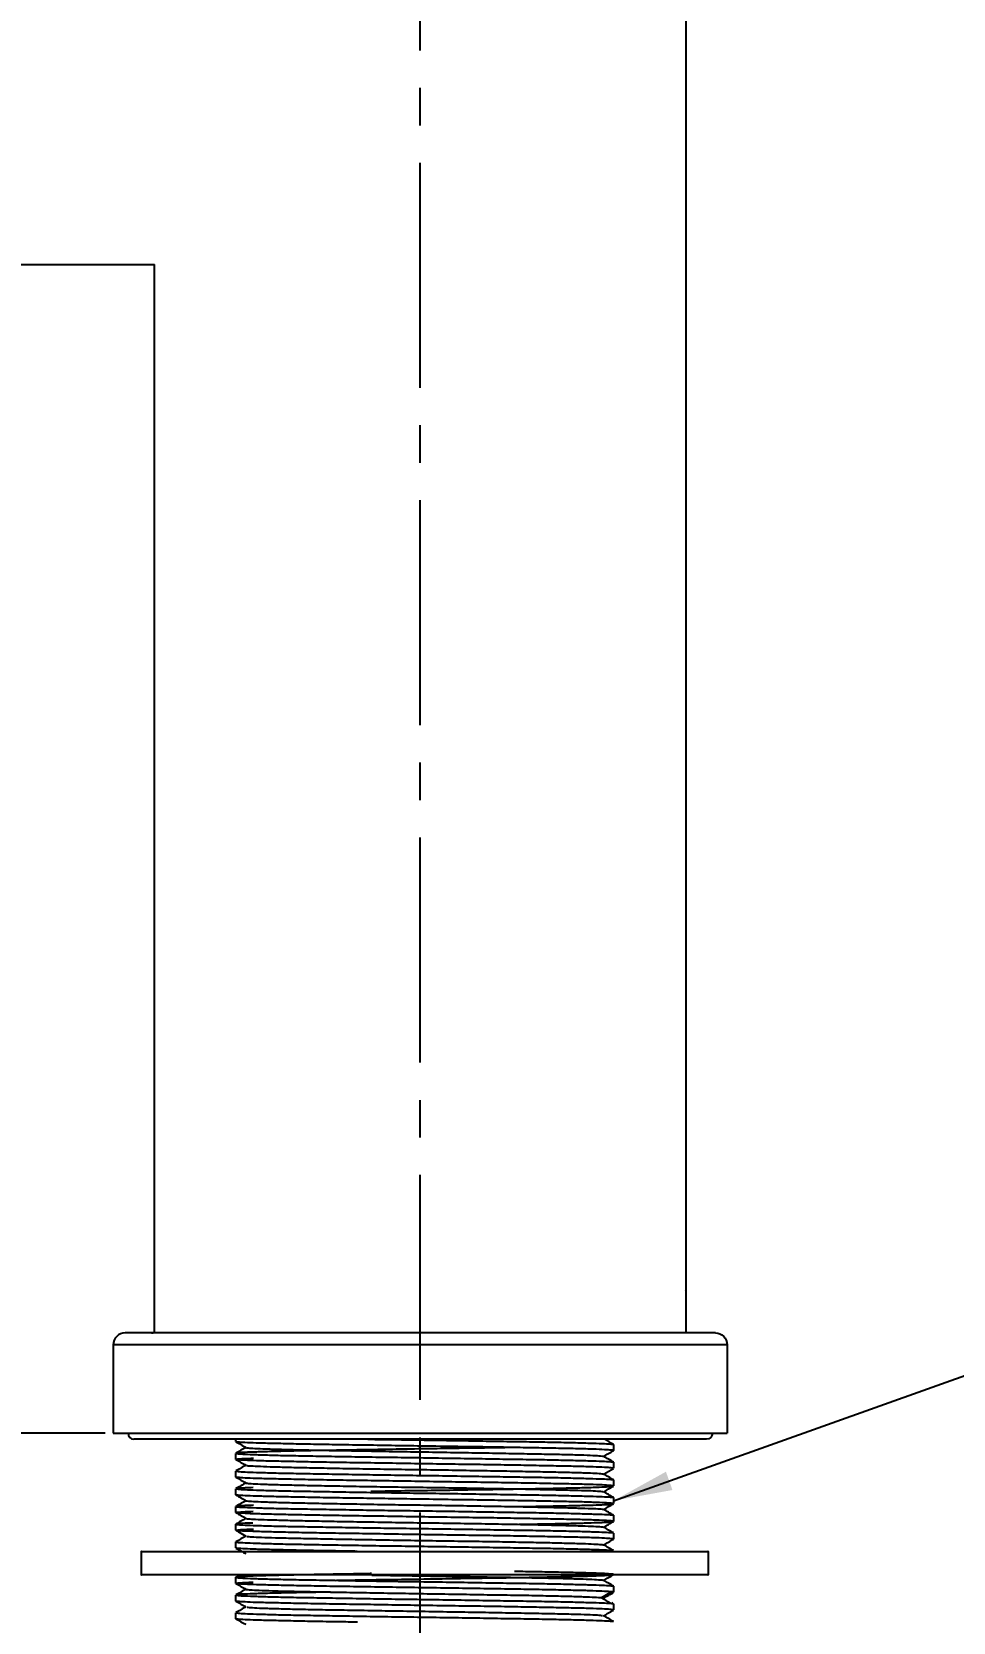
# Model space of a CAD drawing. Extents: x 10274 to 11115, y -16168 to -15573.
# Drawn here: x 10722.8 to 10800.9, y -15933 to -15798.3 of the extents above; entities that cross this region are included whole.
import ezdxf

# ---------------------------------------------------------------- set-up
doc = ezdxf.new("R2010")
doc.units = 0
doc.header["$MEASUREMENT"] = 0
doc.linetypes.add('CENTER2', pattern=[28.575, 19.05, -3.175, 3.175, -3.175])
doc.layers.get('0').update_dxf_attribs({"linetype": 'CONTINUOUS'})
doc.layers.get('Defpoints').update_dxf_attribs({"linetype": 'CONTINUOUS'})
doc.layers.add('CENTER', color=1, linetype='CENTER2')
doc.layers.add('DIM_', color=3, linetype='CONTINUOUS', lineweight=9)
doc.styles.get("Standard").update_dxf_attribs({"font": 'arial.ttf'})
doc.dimstyles.new('STANDARD$0', dxfattribs={"dimtxt": 3.5, "dimasz": 2.5, "dimexe": 0.7, "dimexo": 0.7, "dimgap": 0.5, "dimtad": 3, "dimdec": 4, "dimdsep": 46, "dimtxsty": 'Standard', "dimcen": 0, "dimclrd": 2, "dimclre": 2, "dimclrt": 4, "dimadec": 0, "dimazin": 0, "dimtp": 0.2, "dimtm": 0.1, "dimtfac": 0.5, "dimtdec": 4, "dimtmove": 1, "dimatfit": 3, "dimfxl": 1, "dimtolj": 1, "dimarcsym": 0})
doc.dimstyles.new('사본(2) STANDARD', dxfattribs={"dimscale": 0, "dimtxt": 5, "dimasz": 5, "dimexe": 1.25, "dimexo": 0.625, "dimgap": 1.5, "dimtad": 3, "dimtih": 1, "dimtoh": 1, "dimdec": 1, "dimzin": 9, "dimdsep": 46, "dimtxsty": 'Standard', "dimcen": 2.5, "dimclrd": 3, "dimclre": 3, "dimclrt": 4, "dimadec": 0, "dimazin": 0, "dimtfac": 1, "dimtdec": 1, "dimtmove": 0, "dimatfit": 3, "dimfxl": 1.25, "dimtfill": 1, "dimtolj": 1, "dimtzin": 0, "dimarcsym": 0})

# ---------------------------------------------------------------- blocks, each defined once
blk = doc.blocks.new('*D19')
at = {"layer": 'Defpoints', "color": 0, "transparency": 16777216}
for p in [(10644.21, -15814.1), (10552.28, -15916.95), (10729.73, -15916.95)]:
    blk.add_point(p, dxfattribs=at)
at = {"layer": 'DIM_', "color": 3, "lineweight": -2, "transparency": 16777216}
for p, q in [((10643.51, -15814.1), (10551.58, -15814.1)), ((10552.28, -15819.1), (10552.28, -15862.41)), ((10552.28, -15911.95), (10552.28, -15868.52)), ((10729.03, -15916.95), (10551.58, -15916.95))]:
    blk.add_line(p, q, dxfattribs=at)
at = {"layer": 'DIM_', "color": 3, "transparency": 16777216}
for points in [[(10551.44, -15819.1), (10553.11, -15819.1), (10552.28, -15814.1)], [(10551.44, -15911.95), (10553.11, -15911.95), (10552.28, -15916.95)]]:
    blk.add_solid(points, dxfattribs=at)
at = {"layer": 'DIM_', "color": 4, "transparency": 16777216, "insert": (10552.28, -15865.46), "char_height": 5, "attachment_point": 5, "bg_fill": 3, "box_fill_scale": 1.25, "bg_fill_color": 256, "bg_fill_true_color": 13158600, "bg_fill_transparency": 0}
blk.add_mtext('\\A1;102.9', dxfattribs=at)
blk = doc.blocks.new('*D20')
at = {"layer": 'Defpoints', "color": 0, "transparency": 16777216}
for p in [(10644.21, -15814.1), (10755.73, -15936.95), (10755.73, -15936.95)]:
    blk.add_point(p, dxfattribs=at)
at = {"layer": 'DIM_', "color": 3, "lineweight": -2, "transparency": 16777216}
for p, q in [((10644.21, -15814.8), (10644.21, -15937.65)), ((10649.21, -15936.95), (10684.68, -15936.95)), ((10750.73, -15936.95), (10702.12, -15936.95))]:
    blk.add_line(p, q, dxfattribs=at)
at = {"layer": 'DIM_', "color": 3, "transparency": 16777216}
for points in [[(10649.21, -15936.12), (10649.21, -15937.78), (10644.21, -15936.95)], [(10750.73, -15936.12), (10750.73, -15937.78), (10755.73, -15936.95)]]:
    blk.add_solid(points, dxfattribs=at)
at = {"layer": 'DIM_', "color": 4, "transparency": 16777216, "insert": (10693.4, -15936.95), "char_height": 5, "attachment_point": 5, "bg_fill": 3, "box_fill_scale": 1.25, "bg_fill_color": 256, "bg_fill_true_color": 13158600, "bg_fill_transparency": 0}
blk.add_mtext('\\A1;111.5', dxfattribs=at)
blk = doc.blocks.new('*D21')
at = {"layer": 'Defpoints', "color": 0, "transparency": 16777216}
for p in [(10569.41, -15916.95), (10755.73, -15956.95), (10755.73, -15956.95)]:
    blk.add_point(p, dxfattribs=at)
at = {"layer": 'DIM_', "color": 3, "lineweight": -2, "transparency": 16777216}
for p, q in [((10569.41, -15917.65), (10569.41, -15957.65)), ((10574.41, -15956.95), (10653.87, -15956.95)), ((10750.73, -15956.95), (10671.27, -15956.95))]:
    blk.add_line(p, q, dxfattribs=at)
at = {"layer": 'DIM_', "color": 3, "transparency": 16777216}
for points in [[(10574.41, -15956.12), (10574.41, -15957.78), (10569.41, -15956.95)], [(10750.73, -15956.12), (10750.73, -15957.78), (10755.73, -15956.95)]]:
    blk.add_solid(points, dxfattribs=at)
at = {"layer": 'DIM_', "color": 4, "transparency": 16777216, "insert": (10662.57, -15956.95), "char_height": 5, "attachment_point": 5, "bg_fill": 3, "box_fill_scale": 1.25, "bg_fill_color": 256, "bg_fill_true_color": 13158600, "bg_fill_transparency": 0}
blk.add_mtext('\\A1;186.3', dxfattribs=at)

msp = doc.modelspace()

# ---------------------------------------------------------------- linework, layer by layer
at = {"lineweight": -3}
for p, q in [((10778.23, -15759.95), (10778.23, -15908.42)), ((10778.15, -15904.9), (10778.15, -15904.89)), ((10781.73, -15909.45), (10781.73, -15916.95))]:
    msp.add_line(p, q, dxfattribs=at)
at = {"lineweight": -3, "extrusion": (0, 0, -1)}
for centre, radius, start, end in [((-10778.48, -15907.45), 1, 270, 284.4788), ((-10780.73, -15909.45), 1, 90, 180), ((-10779.98, -15916.95), 0.5, 180, 270)]:
    msp.add_arc(centre, radius, start, end, dxfattribs=at)
at = {"lineweight": -3}
for points, degree in [([(10772.11, -15917.89), (10771.85, -15917.75), (10771.6, -15917.6), (10771.34, -15917.45)], 3), ([(10771.07, -15930.87), (10771.49, -15930.62), (10771.92, -15930.38)], 2), ([(10771.07, -15930.87), (10771.18, -15930.88), (10771.24, -15930.89), (10771.25, -15930.9)], 3), ([(10771.07, -15930.87), (10771.49, -15931.12), (10771.92, -15931.36)], 2), ([(10772.03, -15930.39), (10772, -15930.38), (10771.96, -15930.38), (10771.92, -15930.38)], 3), ([(10771.92, -15931.36), (10771.96, -15931.37), (10772, -15931.37), (10772.03, -15931.37)], 3), ([(10771.24, -15932.42), (10771.23, -15932.42), (10771.23, -15932.42), (10771.23, -15932.42)], 3)]:
    msp.add_open_spline(points, degree=degree, dxfattribs=at)
for points, degree in [([(10771.25, -15918.91), (10771.54, -15918.75), (10771.82, -15918.58), (10772.11, -15918.42)], 3), ([(10772.05, -15918.43), (10772.08, -15918.43), (10772.1, -15918.42), (10772.11, -15918.42)], 3), ([(10772.11, -15917.9), (10772.11, -15918.16), (10772.11, -15918.41)], 2), ([(10772.11, -15919.39), (10771.82, -15919.23), (10771.54, -15919.06), (10771.25, -15918.9)], 3), ([(10771.32, -15920.38), (10771.58, -15920.22), (10771.84, -15920.07), (10772.11, -15919.92)], 3), ([(10772.11, -15919.4), (10772.11, -15919.66), (10772.11, -15919.91)], 2), ([(10772.11, -15920.89), (10771.82, -15920.73), (10771.54, -15920.56), (10771.25, -15920.4)], 3), ([(10771.25, -15921.91), (10771.54, -15921.75), (10771.82, -15921.58), (10772.11, -15921.42)], 3), ([(10772.11, -15920.9), (10772.11, -15921.16), (10772.11, -15921.41)], 2), ([(10772.11, -15922.39), (10771.82, -15922.23), (10771.54, -15922.06), (10771.25, -15921.9)], 3), ([(10771.25, -15923.41), (10771.54, -15923.25), (10771.82, -15923.08), (10772.11, -15922.92)], 3), ([(10772.11, -15922.4), (10772.11, -15922.66), (10772.11, -15922.91)], 2), ([(10772.11, -15923.89), (10771.82, -15923.73), (10771.54, -15923.56), (10771.25, -15923.4)], 3), ([(10772.11, -15923.9), (10772.11, -15924.16), (10772.11, -15924.41)], 2), ([(10771.25, -15924.91), (10771.54, -15924.75), (10771.82, -15924.58), (10772.11, -15924.42)], 3), ([(10772.11, -15925.39), (10771.82, -15925.23), (10771.54, -15925.06), (10771.25, -15924.9)], 3), ([(10772.11, -15925.4), (10772.11, -15925.66), (10772.11, -15925.91)], 2), ([(10771.25, -15926.41), (10771.54, -15926.25), (10771.82, -15926.08), (10772.11, -15925.92)], 3), ([(10772.11, -15926.89), (10771.82, -15926.73), (10771.54, -15926.56), (10771.25, -15926.4)], 3), ([(10772.11, -15926.9), (10772.11, -15926.93), (10772.11, -15926.95)], 2), ([(10780.11, -15926.95), (10780.11, -15927.95), (10780.11, -15928.95)], 2), ([(10771.25, -15929.41), (10771.54, -15929.25), (10771.82, -15929.08), (10772.11, -15928.92)], 3), ([(10772.11, -15929.89), (10771.82, -15929.73), (10771.54, -15929.56), (10771.25, -15929.4)], 3), ([(10771.29, -15930.89), (10771.56, -15930.73), (10771.83, -15930.58), (10772.11, -15930.42)], 3), ([(10772.11, -15929.9), (10772.11, -15930.16), (10772.11, -15930.41)], 2), ([(10771.25, -15932.41), (10771.54, -15932.25), (10771.82, -15932.08), (10772.11, -15931.92)], 3), ([(10772.11, -15931.39), (10772.06, -15931.36), (10772, -15931.33), (10771.95, -15931.3)], 3), ([(10772.11, -15931.4), (10772.11, -15931.66), (10772.11, -15931.91)], 2), ([(10772.11, -15932.89), (10771.82, -15932.73), (10771.54, -15932.56), (10771.25, -15932.4)], 3)]:
    msp.add_open_spline(points, degree=degree)
for points, knots in [([(10764.06, -15923.16), (10764.57, -15923.16), (10765.77, -15923.13), (10767.51, -15923.1), (10769.13, -15923.06), (10770.43, -15923.03), (10771.39, -15922.99), (10771.95, -15922.95), (10772.09, -15922.93), (10772.11, -15922.92)], [-16.865007, -16.865007, -16.865007, -16.865007, -15.126383, -12.605319, -10.084255, -7.563191, -5.042128, -2.521064, -0.420518, -0.420518, -0.420518, -0.420518]), ([(10764.08, -15924.66), (10764.38, -15924.66), (10765.31, -15924.64), (10766.78, -15924.61), (10768.36, -15924.58), (10769.69, -15924.55), (10770.75, -15924.51), (10771.53, -15924.48), (10771.98, -15924.45), (10772.09, -15924.43), (10772.11, -15924.42)], [-16.831119, -16.831119, -16.831119, -16.831119, -15.797889, -13.541048, -11.284206, -9.027365, -6.770524, -4.513683, -2.256841, -0.411336, -0.411336, -0.411336, -0.411336])]:
    msp.add_open_spline(points, degree=3, knots=knots, dxfattribs=at)
for points, knots in [([(10772.11, -15928.91), (10772.11, -15928.9), (10771.98, -15928.88), (10771.39, -15928.84), (10770.42, -15928.8), (10769.12, -15928.76), (10767.5, -15928.73), (10765.68, -15928.69), (10764.35, -15928.67), (10763.71, -15928.66)], [-50.421323, -50.421323, -50.421323, -50.421323, -47.900257, -45.379191, -42.858125, -40.337059, -37.815993, -35.294926, -33.111654, -33.111654, -33.111654, -33.111654]), ([(10771.72, -15930.47), (10771.79, -15930.46), (10771.99, -15930.45), (10772.09, -15930.43), (10772.11, -15930.42)], [46.825263, 46.825263, 46.825263, 46.825263, 47.900185, 49.996853, 49.996853, 49.996853, 49.996853])]:
    msp.add_open_spline(points, degree=3, knots=knots)
at = {"layer": 'CENTER'}
msp.add_line((10755.73, -15999.85), (10755.73, -15726.3), dxfattribs=at)

# ---------------------------------------------------------------- dimensions: what is measured, and where the dimension line sits
at = {"layer": 'DIM_', "color": 3}
dim = msp.add_linear_dim(base=(10552.2764, -15916.9511), p1=(10644.2118, -15814.0975), p2=(10729.728, -15916.9511), angle=90, dimstyle='STANDARD$0', override={"dimtxt": 5, "dimasz": 5, "dimtad": 0, "dimtih": 1, "dimdec": 1, "dimzin": 9, "dimclrd": 3, "dimclre": 3, "dimtdec": 1, "dimtofl": 0, "dimfxl": 1.25, "dimtfill": 1}, dxfattribs=at)
dim.commit()
dim.dimension.update_dxf_attribs({"geometry": '*D19', "text_midpoint": (10552.2764, -15865.4644), "dimtype": 160})

# ---------------------------------------------------------------- leaders
at = {"layer": 'DIM_', "color": 6}
msp.add_leader([(10772.11, -15922.66), (10803.54, -15911.46), (10835.99, -15911.46)], dimstyle='사본(2) STANDARD', override={"dimscale": 1, "dimtad": 0}, dxfattribs=at)

# ---------------------------------------------------------------- next in the draw order: dimensions: what is measured, and where the dimension line sits
at = {"layer": 'DIM_', "color": 3}
dim = msp.add_linear_dim(base=(10755.73, -15936.95), p1=(10644.21, -15814.1), p2=(10755.73, -15936.95), angle=180, dimstyle='STANDARD$0', override={"dimtxt": 5, "dimasz": 5, "dimtad": 0, "dimtih": 1, "dimdec": 1, "dimzin": 9, "dimclrd": 3, "dimclre": 3, "dimtdec": 1, "dimtofl": 0, "dimfxl": 1.25, "dimtfill": 1}, dxfattribs=at)
dim.commit()
dim.dimension.update_dxf_attribs({"geometry": '*D20', "text_midpoint": (10693.4, -15936.95), "dimtype": 160})

# ---------------------------------------------------------------- next in the draw order: linework, layer by layer
at = {"lineweight": -3}
for p, q in [((10704.43, -15817.95), (10733.23, -15817.95)), ((10733.23, -15908.42), (10733.23, -15817.95)), ((10781.73, -15909.45), (10729.73, -15909.45)), ((10780.73, -15908.45), (10730.73, -15908.45))]:
    msp.add_line(p, q, dxfattribs=at)
for centre, start, end in [((10730.73, -15909.45), 90, 180), ((10732.98, -15907.45), 270, 284.4784)]:
    msp.add_arc(centre, 1, start, end, dxfattribs=at)

# ---------------------------------------------------------------- next in the draw order: dimensions: what is measured, and where the dimension line sits
at = {"layer": 'DIM_', "color": 3}
dim = msp.add_linear_dim(base=(10755.73, -15956.95), p1=(10569.41, -15916.95), p2=(10755.73, -15956.95), angle=180, dimstyle='STANDARD$0', override={"dimtxt": 5, "dimasz": 5, "dimtad": 0, "dimtih": 1, "dimdec": 1, "dimzin": 9, "dimclrd": 3, "dimclre": 3, "dimtdec": 1, "dimtofl": 0, "dimfxl": 1.25, "dimtfill": 1}, dxfattribs=at)
dim.commit()
dim.dimension.update_dxf_attribs({"geometry": '*D21', "text_midpoint": (10662.57, -15956.95)})

# ---------------------------------------------------------------- next in the draw order: linework, layer by layer
at = {"lineweight": -3}
for p, q in [((10729.73, -15909.45), (10729.73, -15916.95)), ((10729.73, -15916.95), (10781.73, -15916.95)), ((10779.98, -15917.45), (10731.48, -15917.45))]:
    msp.add_line(p, q, dxfattribs=at)
msp.add_arc((10731.48, -15916.95), 0.5, 180, 270, dxfattribs=at)
for points, degree in [([(10740.11, -15917.66), (10740.11, -15917.56), (10740.11, -15917.45)], 2), ([(10740.12, -15917.67), (10740.4, -15917.83), (10740.69, -15918), (10740.97, -15918.16)], 3), ([(10740.11, -15920.66), (10740.11, -15920.66), (10740.12, -15920.66), (10740.12, -15920.66)], 3), ([(10740.11, -15926.66), (10740.11, -15926.66), (10740.12, -15926.66), (10740.12, -15926.66)], 3), ([(10740.11, -15930.65), (10740.11, -15930.66), (10740.24, -15930.69), (10740.84, -15930.72), (10741.81, -15930.76), (10743.11, -15930.8), (10744.73, -15930.84), (10746.67, -15930.87), (10748.84, -15930.91), (10751.16, -15930.95), (10753.59, -15930.99), (10756.08, -15931.02), (10758.6, -15931.06), (10761.05, -15931.1), (10763.38, -15931.14), (10765.54, -15931.17), (10767.47, -15931.21), (10769.1, -15931.25), (10770.42, -15931.29), (10771.4, -15931.32), (10771.79, -15931.35), (10771.92, -15931.36)], 3), ([(10741, -15930.17), (10741.05, -15930.18), (10741.29, -15930.21), (10742.04, -15930.25), (10743.15, -15930.29), (10744.6, -15930.33), (10746.36, -15930.36), (10748.36, -15930.4), (10750.58, -15930.44), (10752.94, -15930.48), (10755.39, -15930.52), (10757.83, -15930.56), (10760.25, -15930.6), (10762.57, -15930.64), (10764.72, -15930.67), (10766.65, -15930.71), (10768.26, -15930.75), (10769.59, -15930.79), (10770.55, -15930.83), (10770.94, -15930.86), (10771.07, -15930.87)], 3), ([(10741.06, -15931.68), (10741.15, -15931.69), (10741.45, -15931.72), (10742.31, -15931.76), (10743.53, -15931.8), (10745.09, -15931.84), (10746.91, -15931.88), (10748.98, -15931.91), (10751.26, -15931.95), (10753.67, -15931.99), (10756.14, -15932.03), (10758.6, -15932.07), (10761, -15932.11), (10763.26, -15932.15), (10765.34, -15932.19), (10767.19, -15932.23), (10768.73, -15932.26), (10769.95, -15932.3), (10770.78, -15932.34), (10771.09, -15932.37), (10771.17, -15932.38)], 3)]:
    msp.add_open_spline(points, degree=degree, dxfattribs=at)
for points, knots in [([(10751.29, -15917.45), (10751.41, -15917.45), (10751.52, -15917.45), (10751.64, -15917.46), (10751.64, -15917.46), (10751.65, -15917.46), (10751.65, -15917.46), (10752.27, -15917.47), (10753.71, -15917.49), (10756.05, -15917.52), (10758.6, -15917.56), (10761.04, -15917.6), (10763.37, -15917.64), (10765.56, -15917.67), (10767.5, -15917.71), (10769.13, -15917.75), (10770.43, -15917.79), (10771.39, -15917.82), (10771.95, -15917.86), (10772.09, -15917.88), (10772.11, -15917.89)], [-30.038679, -30.038679, -30.038679, -30.038679, -29.675797, -29.675797, -29.675797, -29.656991, -29.656991, -29.656991, -27.731685, -25.210622, -22.68956, -20.168498, -17.647436, -15.126373, -12.605311, -10.084249, -7.563187, -5.042124, -2.521062, -0.419287, -0.419287, -0.419287, -0.419287]), ([(10740.11, -15918.65), (10740.11, -15918.66), (10740.25, -15918.69), (10740.83, -15918.72), (10741.8, -15918.76), (10743.08, -15918.8), (10744.7, -15918.84), (10746.6, -15918.87), (10748.73, -15918.91), (10751.05, -15918.95), (10753.48, -15918.98), (10756.02, -15919.02), (10758.53, -15919.06), (10760.99, -15919.1), (10763.33, -15919.14), (10765.53, -15919.17), (10767.48, -15919.21), (10769.12, -15919.25), (10770.42, -15919.29), (10771.39, -15919.32), (10771.95, -15919.36), (10772.09, -15919.38), (10772.11, -15919.39)], [0, 0, 0, 0, 2.521064, 5.042128, 7.563192, 10.084256, 12.60532, 15.126385, 17.647449, 20.168513, 22.689577, 25.210641, 27.731705, 30.252769, 32.773833, 35.294897, 37.815961, 40.337025, 42.858089, 45.379154, 47.900218, 50.004902, 50.004902, 50.004902, 50.004902]), ([(10772.11, -15918.41), (10772.11, -15918.4), (10771.98, -15918.38), (10771.39, -15918.34), (10770.42, -15918.3), (10769.12, -15918.26), (10767.5, -15918.23), (10765.56, -15918.19), (10763.38, -15918.15), (10761.06, -15918.11), (10758.63, -15918.08), (10756.13, -15918.04), (10753.59, -15918), (10751.15, -15917.96), (10748.81, -15917.93), (10746.65, -15917.89), (10744.73, -15917.85), (10743.08, -15917.81), (10741.79, -15917.78), (10740.82, -15917.74), (10740.28, -15917.7), (10740.14, -15917.68), (10740.12, -15917.67)], [0, 0, 0, 0, 2.521065, 5.042129, 7.563194, 10.084259, 12.605324, 15.126388, 17.647453, 20.168518, 22.689582, 25.210647, 27.731712, 30.252776, 32.773841, 35.294906, 37.815971, 40.337035, 42.8581, 45.379165, 47.900229, 49.995206, 49.995206, 49.995206, 49.995206]), ([(10763.67, -15918.16), (10763.6, -15918.16), (10762.8, -15918.17), (10761.18, -15918.2), (10758.75, -15918.23), (10756.2, -15918.27), (10753.67, -15918.31), (10751.22, -15918.35), (10748.89, -15918.39), (10746.69, -15918.42), (10744.73, -15918.46), (10743.1, -15918.5), (10741.8, -15918.54), (10740.83, -15918.57), (10740.28, -15918.61), (10740.14, -15918.63), (10740.12, -15918.64)], [17.420365, 17.420365, 17.420365, 17.420365, 17.647437, 20.1685, 22.689562, 25.210625, 27.731687, 30.25275, 32.773812, 35.294875, 37.815937, 40.337, 42.858062, 45.379125, 47.900187, 50.010385, 50.010385, 50.010385, 50.010385]), ([(10740.98, -15918.16), (10741.01, -15918.18), (10741.2, -15918.2), (10741.87, -15918.24), (10742.92, -15918.28), (10744.32, -15918.32), (10746.03, -15918.36), (10747.99, -15918.4), (10750.16, -15918.43), (10752.48, -15918.47), (10754.91, -15918.51), (10757.39, -15918.55), (10759.83, -15918.59), (10762.18, -15918.63), (10764.32, -15918.67), (10766.26, -15918.71), (10767.97, -15918.74), (10769.36, -15918.78), (10770.4, -15918.82), (10771.06, -15918.86), (10771.23, -15918.89), (10771.25, -15918.9)], [278.62349, 278.62349, 278.62349, 278.62349, 281.089185, 283.554879, 286.020574, 288.486269, 290.951963, 293.417658, 295.883352, 298.349047, 300.814742, 303.280436, 305.746131, 308.211825, 310.67752, 313.143215, 315.608909, 318.074604, 320.540298, 323.005993, 325.44206, 325.44206, 325.44206, 325.44206]), ([(10740.11, -15920.15), (10740.11, -15920.16), (10740.24, -15920.19), (10740.84, -15920.22), (10741.81, -15920.26), (10743.1, -15920.3), (10744.72, -15920.34), (10746.63, -15920.37), (10748.79, -15920.41), (10751.11, -15920.45), (10753.55, -15920.49), (10756.05, -15920.52), (10758.55, -15920.56), (10761.01, -15920.6), (10763.35, -15920.64), (10765.54, -15920.67), (10767.47, -15920.71), (10769.11, -15920.75), (10770.42, -15920.79), (10771.39, -15920.82), (10771.95, -15920.86), (10772.09, -15920.88), (10772.11, -15920.89)], [-50.421321, -50.421321, -50.421321, -50.421321, -47.900255, -45.379189, -42.858123, -40.337057, -37.815991, -35.294925, -32.773859, -30.252792, -27.731726, -25.21066, -22.689594, -20.168528, -17.647462, -15.126396, -12.60533, -10.084264, -7.563198, -5.042132, -2.521066, -0.411646, -0.411646, -0.411646, -0.411646]), ([(10772.11, -15919.91), (10772.11, -15919.9), (10771.98, -15919.88), (10771.39, -15919.84), (10770.42, -15919.8), (10769.13, -15919.76), (10767.5, -15919.73), (10765.6, -15919.69), (10763.44, -15919.65), (10761.12, -15919.61), (10758.69, -15919.58), (10756.18, -15919.54), (10753.68, -15919.5), (10751.22, -15919.46), (10748.88, -15919.43), (10746.69, -15919.39), (10744.76, -15919.35), (10743.11, -15919.31), (10741.81, -15919.28), (10740.83, -15919.24), (10740.28, -15919.2), (10740.14, -15919.18), (10740.12, -15919.17)], [-50.421317, -50.421317, -50.421317, -50.421317, -47.900251, -45.379185, -42.858119, -40.337054, -37.815988, -35.294922, -32.773856, -30.25279, -27.731724, -25.210658, -22.689593, -20.168527, -17.647461, -15.126395, -12.605329, -10.084263, -7.563198, -5.042132, -2.521066, -0.423451, -0.423451, -0.423451, -0.423451]), ([(10741.02, -15919.67), (10741.08, -15919.69), (10741.34, -15919.71), (10742.13, -15919.75), (10743.29, -15919.79), (10744.76, -15919.83), (10746.55, -15919.87), (10748.6, -15919.91), (10750.85, -15919.95), (10753.23, -15919.99), (10755.68, -15920.02), (10758.14, -15920.06), (10760.54, -15920.1), (10762.83, -15920.14), (10764.95, -15920.18), (10766.83, -15920.22), (10768.44, -15920.26), (10769.7, -15920.29), (10770.62, -15920.33), (10771.12, -15920.37), (10771.24, -15920.39), (10771.25, -15920.4)], [12.328473, 12.328473, 12.328473, 12.328473, 14.794168, 17.259862, 19.725557, 22.191251, 24.656946, 27.122641, 29.588335, 32.05403, 34.519724, 36.985419, 39.451114, 41.916808, 44.382503, 46.848197, 49.313892, 51.779587, 54.245281, 56.710976, 58.462239, 58.462239, 58.462239, 58.462239]), ([(10772.11, -15921.41), (10772.11, -15921.4), (10771.98, -15921.38), (10771.4, -15921.34), (10770.43, -15921.3), (10769.15, -15921.26), (10767.52, -15921.23), (10765.62, -15921.19), (10763.49, -15921.15), (10761.18, -15921.11), (10758.74, -15921.08), (10756.21, -15921.04), (10753.7, -15921), (10751.24, -15920.96), (10748.9, -15920.93), (10746.7, -15920.89), (10744.74, -15920.85), (10743.11, -15920.81), (10741.81, -15920.78), (10740.83, -15920.74), (10740.27, -15920.7), (10740.14, -15920.68), (10740.12, -15920.67)], [0, 0, 0, 0, 2.521064, 5.042128, 7.563192, 10.084257, 12.605321, 15.126385, 17.647449, 20.168513, 22.689577, 25.210642, 27.731706, 30.25277, 32.773834, 35.294898, 37.815962, 40.337026, 42.858091, 45.379155, 47.900219, 50.009525, 50.009525, 50.009525, 50.009525]), ([(10740.97, -15921.16), (10740.99, -15921.17), (10741.09, -15921.19), (10741.52, -15921.22), (10742.4, -15921.26), (10743.65, -15921.3), (10745.21, -15921.34), (10747.07, -15921.38), (10749.17, -15921.42), (10751.43, -15921.46), (10753.84, -15921.5), (10756.3, -15921.53), (10758.76, -15921.57), (10761.14, -15921.61), (10763.36, -15921.65), (10765.44, -15921.69), (10767.27, -15921.73), (10768.8, -15921.77), (10769.99, -15921.8), (10770.81, -15921.84), (10771.1, -15921.87), (10771.19, -15921.88)], [107.016699, 107.016699, 107.016699, 107.016699, 108.490563, 110.956257, 113.421952, 115.887646, 118.353341, 120.819036, 123.28473, 125.750425, 128.216119, 130.681814, 133.147509, 135.613203, 138.078898, 140.544592, 143.010287, 145.475982, 147.941676, 150.407371, 152.873065, 152.873065, 152.873065, 152.873065]), ([(10751.56, -15921.86), (10752.2, -15921.85), (10753.66, -15921.82), (10756.02, -15921.79), (10758.56, -15921.75), (10761, -15921.71), (10763.34, -15921.68), (10765.54, -15921.64), (10767.49, -15921.6), (10769.13, -15921.56), (10770.42, -15921.53), (10771.39, -15921.49), (10771.95, -15921.45), (10772.09, -15921.43), (10772.11, -15921.42)], [20.695725, 20.695725, 20.695725, 20.695725, 22.689562, 25.210625, 27.731687, 30.25275, 32.773812, 35.294875, 37.815937, 40.337, 42.858062, 45.379125, 47.900187, 50.00684, 50.00684, 50.00684, 50.00684]), ([(10740.11, -15921.65), (10740.11, -15921.66), (10740.24, -15921.69), (10740.84, -15921.72), (10741.81, -15921.76), (10743.11, -15921.8), (10744.73, -15921.84), (10746.66, -15921.87), (10748.85, -15921.91), (10751.17, -15921.95), (10753.6, -15921.99), (10756.1, -15922.02), (10758.63, -15922.06), (10761.07, -15922.1), (10763.41, -15922.14), (10765.57, -15922.17), (10767.5, -15922.21), (10769.14, -15922.25), (10770.43, -15922.29), (10771.4, -15922.32), (10771.95, -15922.36), (10772.09, -15922.38), (10772.11, -15922.39)], [0, 0, 0, 0, 2.521065, 5.042129, 7.563194, 10.084259, 12.605323, 15.126388, 17.647453, 20.168517, 22.689582, 25.210647, 27.731711, 30.252776, 32.773841, 35.294905, 37.81597, 40.337035, 42.858099, 45.379164, 47.900228, 49.995492, 49.995492, 49.995492, 49.995492]), ([(10772.11, -15922.91), (10772.11, -15922.9), (10771.98, -15922.88), (10771.4, -15922.84), (10770.44, -15922.8), (10769.15, -15922.76), (10767.53, -15922.73), (10765.61, -15922.69), (10763.48, -15922.65), (10761.16, -15922.61), (10758.73, -15922.58), (10756.18, -15922.54), (10753.63, -15922.5), (10751.19, -15922.46), (10748.86, -15922.43), (10746.67, -15922.39), (10744.73, -15922.35), (10743.1, -15922.31), (10741.8, -15922.28), (10740.83, -15922.24), (10740.28, -15922.2), (10740.14, -15922.18), (10740.12, -15922.17)], [-50.421246, -50.421246, -50.421246, -50.421246, -47.900184, -45.379122, -42.858059, -40.336997, -37.815935, -35.294872, -32.77381, -30.252748, -27.731685, -25.210623, -22.689561, -20.168498, -17.647436, -15.126374, -12.605312, -10.084249, -7.563187, -5.042125, -2.521062, -0.423101, -0.423101, -0.423101, -0.423101]), ([(10740.97, -15922.66), (10740.99, -15922.67), (10741.14, -15922.7), (10741.72, -15922.73), (10742.7, -15922.77), (10744.03, -15922.81), (10745.68, -15922.85), (10747.61, -15922.89), (10749.76, -15922.93), (10752.08, -15922.97), (10754.51, -15923.01), (10756.95, -15923.04), (10759.4, -15923.08), (10761.76, -15923.12), (10763.97, -15923.16), (10765.98, -15923.2), (10767.71, -15923.24), (10769.15, -15923.28), (10770.25, -15923.32), (10770.98, -15923.35), (10771.2, -15923.38), (10771.24, -15923.39)], [202.54655, 202.54655, 202.54655, 202.54655, 204.652652, 207.118347, 209.584041, 212.049736, 214.515431, 216.981125, 219.44682, 221.912514, 224.378209, 226.843904, 229.309598, 231.775293, 234.240987, 236.706682, 239.172377, 241.638071, 244.103766, 246.56946, 249.035155, 249.035155, 249.035155, 249.035155]), ([(10740.11, -15923.15), (10740.11, -15923.16), (10740.24, -15923.19), (10740.83, -15923.22), (10741.8, -15923.26), (10743.09, -15923.3), (10744.72, -15923.34), (10746.66, -15923.37), (10748.85, -15923.41), (10751.17, -15923.45), (10753.6, -15923.49), (10756.13, -15923.52), (10758.67, -15923.56), (10761.11, -15923.6), (10763.43, -15923.64), (10765.58, -15923.67), (10767.52, -15923.71), (10769.15, -15923.75), (10770.44, -15923.79), (10771.41, -15923.82), (10771.95, -15923.86), (10772.09, -15923.88), (10772.11, -15923.89)], [-50.421301, -50.421301, -50.421301, -50.421301, -47.900236, -45.379171, -42.858106, -40.337041, -37.815976, -35.294911, -32.773845, -30.25278, -27.731715, -25.21065, -22.689585, -20.16852, -17.647455, -15.12639, -12.605325, -10.08426, -7.563195, -5.04213, -2.521065, -0.411342, -0.411342, -0.411342, -0.411342]), ([(10772.11, -15924.41), (10772.11, -15924.4), (10771.98, -15924.38), (10771.39, -15924.34), (10770.44, -15924.3), (10769.14, -15924.26), (10767.51, -15924.23), (10765.58, -15924.19), (10763.41, -15924.15), (10761.1, -15924.11), (10758.66, -15924.08), (10756.12, -15924.04), (10753.57, -15924), (10751.13, -15923.96), (10748.83, -15923.93), (10746.66, -15923.89), (10744.72, -15923.85), (10743.09, -15923.81), (10741.79, -15923.78), (10740.83, -15923.74), (10740.28, -15923.7), (10740.14, -15923.68), (10740.12, -15923.67)], [-50.421304, -50.421304, -50.421304, -50.421304, -47.900239, -45.379173, -42.858108, -40.337043, -37.815978, -35.294913, -32.773847, -30.252782, -27.731717, -25.210652, -22.689587, -20.168521, -17.647456, -15.126391, -12.605326, -10.084261, -7.563196, -5.04213, -2.521065, -0.40989, -0.40989, -0.40989, -0.40989]), ([(10740.98, -15924.17), (10741.02, -15924.18), (10741.23, -15924.21), (10741.94, -15924.24), (10743.03, -15924.28), (10744.46, -15924.32), (10746.17, -15924.36), (10748.13, -15924.4), (10750.35, -15924.44), (10752.71, -15924.48), (10755.17, -15924.52), (10757.64, -15924.55), (10760.07, -15924.59), (10762.38, -15924.63), (10764.53, -15924.67), (10766.46, -15924.71), (10768.12, -15924.75), (10769.48, -15924.79), (10770.47, -15924.83), (10771.07, -15924.86), (10771.23, -15924.89), (10771.25, -15924.9)], [298.349047, 298.349047, 298.349047, 298.349047, 300.814742, 303.280436, 305.746131, 308.211825, 310.67752, 313.143215, 315.608909, 318.074604, 320.540298, 323.005993, 325.471688, 327.937382, 330.403077, 332.868771, 335.334466, 337.800161, 340.265855, 342.73155, 344.96867, 344.96867, 344.96867, 344.96867]), ([(10740.11, -15924.65), (10740.11, -15924.66), (10740.24, -15924.69), (10740.84, -15924.72), (10741.79, -15924.76), (10743.09, -15924.8), (10744.72, -15924.84), (10746.65, -15924.87), (10748.82, -15924.91), (10751.13, -15924.95), (10753.57, -15924.99), (10756.12, -15925.02), (10758.66, -15925.06), (10761.1, -15925.1), (10763.4, -15925.14), (10765.57, -15925.17), (10767.51, -15925.21), (10769.14, -15925.25), (10770.44, -15925.29), (10771.39, -15925.32), (10771.95, -15925.36), (10772.09, -15925.38), (10772.11, -15925.39)], [-50.421307, -50.421307, -50.421307, -50.421307, -47.900242, -45.379177, -42.858111, -40.337046, -37.81598, -35.294915, -32.77385, -30.252784, -27.731719, -25.210654, -22.689588, -20.168523, -17.647458, -15.126392, -12.605327, -10.084261, -7.563196, -5.042131, -2.521065, -0.422744, -0.422744, -0.422744, -0.422744]), ([(10772.11, -15925.91), (10772.11, -15925.9), (10771.98, -15925.88), (10771.39, -15925.84), (10770.43, -15925.8), (10769.13, -15925.76), (10767.51, -15925.73), (10765.56, -15925.69), (10763.38, -15925.65), (10761.05, -15925.61), (10758.63, -15925.58), (10756.09, -15925.54), (10753.56, -15925.5), (10751.12, -15925.46), (10748.8, -15925.43), (10746.65, -15925.39), (10744.71, -15925.35), (10743.07, -15925.31), (10741.78, -15925.27), (10740.82, -15925.24), (10740.28, -15925.2), (10740.14, -15925.18), (10740.12, -15925.17)], [-50.421303, -50.421303, -50.421303, -50.421303, -47.900238, -45.379173, -42.858107, -40.337042, -37.815977, -35.294912, -32.773847, -30.252782, -27.731717, -25.210651, -22.689586, -20.168521, -17.647456, -15.126391, -12.605326, -10.084261, -7.563195, -5.04213, -2.521065, -0.418806, -0.418806, -0.418806, -0.418806]), ([(10740.11, -15926.15), (10740.11, -15926.16), (10740.25, -15926.19), (10740.83, -15926.22), (10741.79, -15926.26), (10743.07, -15926.3), (10744.7, -15926.34), (10746.62, -15926.37), (10748.75, -15926.41), (10751.06, -15926.45), (10753.5, -15926.49), (10756.05, -15926.52), (10758.6, -15926.56), (10761.03, -15926.6), (10763.36, -15926.64), (10765.55, -15926.67), (10767.5, -15926.71), (10769.13, -15926.75), (10770.43, -15926.79), (10771.39, -15926.82), (10771.95, -15926.86), (10772.09, -15926.88), (10772.11, -15926.89)], [-50.42125, -50.42125, -50.42125, -50.42125, -47.900188, -45.379125, -42.858063, -40.337, -37.815938, -35.294875, -32.773813, -30.25275, -27.731688, -25.210625, -22.689563, -20.1685, -17.647438, -15.126375, -12.605313, -10.08425, -7.563188, -5.042125, -2.521063, -0.423333, -0.423333, -0.423333, -0.423333]), ([(10750.4, -15926.95), (10749.87, -15926.94), (10748.58, -15926.92), (10746.65, -15926.89), (10744.73, -15926.85), (10743.08, -15926.81), (10741.79, -15926.78), (10740.82, -15926.74), (10740.28, -15926.7), (10740.14, -15926.68), (10740.12, -15926.67)], [31.069591, 31.069591, 31.069591, 31.069591, 32.773839, 35.294903, 37.815968, 40.337032, 42.858097, 45.379161, 47.900226, 49.947423, 49.947423, 49.947423, 49.947423]), ([(10741.04, -15925.68), (10741.12, -15925.69), (10741.41, -15925.72), (10742.23, -15925.76), (10743.42, -15925.8), (10744.93, -15925.83), (10746.75, -15925.87), (10748.81, -15925.91), (10751.07, -15925.95), (10753.42, -15925.99), (10755.85, -15926.03), (10758.32, -15926.07), (10760.73, -15926.1), (10763.02, -15926.14), (10765.11, -15926.18), (10766.96, -15926.22), (10768.54, -15926.26), (10769.79, -15926.3), (10770.68, -15926.34), (10771.14, -15926.37), (10771.24, -15926.39), (10771.25, -15926.4)], [32.05403, 32.05403, 32.05403, 32.05403, 34.519725, 36.985419, 39.451114, 41.916809, 44.382503, 46.848198, 49.313892, 51.779587, 54.245282, 56.710976, 59.176671, 61.642365, 64.10806, 66.573755, 69.039449, 71.505144, 73.970839, 76.436533, 77.979022, 77.979022, 77.979022, 77.979022]), ([(10740.11, -15929.15), (10740.11, -15929.16), (10740.24, -15929.19), (10740.84, -15929.22), (10741.81, -15929.26), (10743.1, -15929.3), (10744.72, -15929.34), (10746.63, -15929.37), (10748.79, -15929.41), (10751.1, -15929.45), (10753.54, -15929.49), (10756.04, -15929.52), (10758.55, -15929.56), (10761, -15929.6), (10763.34, -15929.64), (10765.54, -15929.67), (10767.47, -15929.71), (10769.11, -15929.75), (10770.42, -15929.79), (10771.39, -15929.82), (10771.95, -15929.86), (10772.09, -15929.88), (10772.11, -15929.89)], [-50.421321, -50.421321, -50.421321, -50.421321, -47.900255, -45.379189, -42.858123, -40.337057, -37.815991, -35.294925, -32.773859, -30.252793, -27.731727, -25.210661, -22.689595, -20.168528, -17.647462, -15.126396, -12.60533, -10.084264, -7.563198, -5.042132, -2.521066, -0.426303, -0.426303, -0.426303, -0.426303]), ([(10751.6, -15928.84), (10751.49, -15928.84), (10750.57, -15928.86), (10748.9, -15928.89), (10746.7, -15928.92), (10744.75, -15928.96), (10743.12, -15929), (10741.81, -15929.04), (10740.83, -15929.07), (10740.27, -15929.11), (10740.14, -15929.13), (10740.12, -15929.14)], [29.894849, 29.894849, 29.894849, 29.894849, 30.252789, 32.773855, 35.294921, 37.815987, 40.337052, 42.858118, 45.379184, 47.90025, 50.006611, 50.006611, 50.006611, 50.006611]), ([(10771.92, -15930.38), (10771.79, -15930.36), (10771.39, -15930.34), (10770.42, -15930.3), (10769.11, -15930.26), (10767.49, -15930.23), (10765.59, -15930.19), (10763.45, -15930.15), (10761.13, -15930.11), (10758.7, -15930.08), (10756.17, -15930.04), (10753.67, -15930), (10751.23, -15929.96), (10748.89, -15929.93), (10746.7, -15929.89), (10744.75, -15929.85), (10743.12, -15929.81), (10741.81, -15929.78), (10740.83, -15929.74), (10740.28, -15929.7), (10740.14, -15929.68), (10740.12, -15929.67)], [-47.899997, -47.899997, -47.899997, -47.899997, -45.378945, -42.857892, -40.33684, -37.815787, -35.294735, -32.773682, -30.25263, -27.731577, -25.210525, -22.689472, -20.16842, -17.647367, -15.126315, -12.605262, -10.08421, -7.563157, -5.042105, -2.521052, -0.421692, -0.421692, -0.421692, -0.421692]), ([(10748.52, -15929.41), (10748.61, -15929.4), (10749.44, -15929.39), (10751.08, -15929.36), (10753.51, -15929.33), (10756.03, -15929.29), (10758.53, -15929.25), (10760.99, -15929.21), (10763.33, -15929.18), (10765.53, -15929.14), (10767.48, -15929.1), (10769.11, -15929.06), (10770.42, -15929.03), (10771.39, -15928.99), (10771.95, -15928.95), (10772.09, -15928.93), (10772.11, -15928.92)], [-33.084681, -33.084681, -33.084681, -33.084681, -32.773853, -30.252787, -27.731722, -25.210656, -22.68959, -20.168525, -17.647459, -15.126394, -12.605328, -10.084262, -7.563197, -5.042131, -2.521066, -0.413243, -0.413243, -0.413243, -0.413243]), ([(10751.63, -15928.96), (10751.86, -15928.96), (10752.88, -15928.98), (10754.75, -15929.01), (10757.22, -15929.05), (10759.67, -15929.09), (10762.01, -15929.13), (10764.2, -15929.16), (10766.18, -15929.2), (10767.88, -15929.24), (10769.28, -15929.28), (10770.34, -15929.32), (10771.02, -15929.36), (10771.22, -15929.38), (10771.25, -15929.4)], [240.917602, 240.917602, 240.917602, 240.917602, 241.638073, 244.103767, 246.569462, 249.035157, 251.500851, 253.966546, 256.43224, 258.897935, 261.36363, 263.829324, 266.295019, 268.760713, 268.760713, 268.760713, 268.760713]), ([(10748.14, -15930.4), (10747.65, -15930.41), (10746.46, -15930.43), (10744.75, -15930.46), (10743.1, -15930.5), (10741.81, -15930.54), (10740.83, -15930.57), (10740.28, -15930.61), (10740.14, -15930.63), (10740.12, -15930.64)], [-16.816006, -16.816006, -16.816006, -16.816006, -15.126394, -12.605328, -10.084262, -7.563197, -5.042131, -2.521066, -0.420512, -0.420512, -0.420512, -0.420512]), ([(10740.11, -15932.15), (10740.11, -15932.16), (10740.24, -15932.19), (10740.83, -15932.22), (10741.8, -15932.26), (10743.09, -15932.3), (10744.72, -15932.34), (10746.66, -15932.37), (10748.85, -15932.41), (10751.17, -15932.45), (10753.6, -15932.49), (10756.13, -15932.52), (10758.67, -15932.56), (10761.11, -15932.6), (10763.43, -15932.64), (10765.58, -15932.67), (10767.51, -15932.71), (10769.15, -15932.75), (10770.44, -15932.79), (10771.4, -15932.82), (10771.95, -15932.86), (10772.09, -15932.88), (10772.11, -15932.89)], [-50.421305, -50.421305, -50.421305, -50.421305, -47.900239, -45.379174, -42.858109, -40.337044, -37.815978, -35.294913, -32.773848, -30.252783, -27.731717, -25.210652, -22.689587, -20.168522, -17.647457, -15.126391, -12.605326, -10.084261, -7.563196, -5.04213, -2.521065, -0.410662, -0.410662, -0.410662, -0.410662]), ([(10772.11, -15931.91), (10772.11, -15931.9), (10771.98, -15931.88), (10771.4, -15931.84), (10770.44, -15931.8), (10769.15, -15931.76), (10767.53, -15931.73), (10765.6, -15931.69), (10763.47, -15931.65), (10761.16, -15931.61), (10758.72, -15931.58), (10756.17, -15931.54), (10753.62, -15931.5), (10751.19, -15931.46), (10748.86, -15931.43), (10746.67, -15931.39), (10744.73, -15931.35), (10743.1, -15931.31), (10741.8, -15931.28), (10740.83, -15931.24), (10740.28, -15931.2), (10740.14, -15931.18), (10740.12, -15931.17)], [-50.42125, -50.42125, -50.42125, -50.42125, -47.900188, -45.379125, -42.858063, -40.337, -37.815938, -35.294875, -32.773813, -30.25275, -27.731688, -25.210625, -22.689563, -20.1685, -17.647438, -15.126375, -12.605313, -10.08425, -7.563188, -5.042125, -2.521063, -0.424749, -0.424749, -0.424749, -0.424749]), ([(10750.41, -15932.95), (10749.88, -15932.94), (10748.6, -15932.92), (10746.66, -15932.89), (10744.72, -15932.85), (10743.09, -15932.81), (10741.79, -15932.78), (10740.83, -15932.74), (10740.28, -15932.7), (10740.14, -15932.68), (10740.12, -15932.67)], [31.052832, 31.052832, 31.052832, 31.052832, 32.773853, 35.294919, 37.815985, 40.33705, 42.858116, 45.379182, 47.900247, 50.005532, 50.005532, 50.005532, 50.005532])]:
    msp.add_open_spline(points, degree=3, knots=knots, dxfattribs=at)
for points, degree in [([(10740.11, -15919.16), (10740.11, -15918.91), (10740.11, -15918.65)], 2), ([(10740.97, -15918.15), (10740.69, -15918.31), (10740.4, -15918.48), (10740.12, -15918.64)], 3), ([(10740.11, -15920.66), (10740.11, -15920.41), (10740.11, -15920.15)], 2), ([(10740.12, -15919.17), (10740.4, -15919.33), (10740.69, -15919.5), (10740.97, -15919.66)], 3), ([(10740.97, -15919.65), (10740.69, -15919.81), (10740.4, -15919.98), (10740.12, -15920.14)], 3), ([(10740.12, -15920.67), (10740.4, -15920.83), (10740.69, -15921), (10740.97, -15921.16)], 3), ([(10740.97, -15921.15), (10740.69, -15921.31), (10740.4, -15921.48), (10740.12, -15921.64)], 3), ([(10740.11, -15922.16), (10740.11, -15921.91), (10740.11, -15921.65)], 2), ([(10740.12, -15922.17), (10740.4, -15922.33), (10740.69, -15922.5), (10740.97, -15922.66)], 3), ([(10740.97, -15922.65), (10740.69, -15922.81), (10740.4, -15922.98), (10740.12, -15923.14)], 3), ([(10740.11, -15923.66), (10740.11, -15923.41), (10740.11, -15923.15)], 2), ([(10740.12, -15923.67), (10740.4, -15923.83), (10740.69, -15924), (10740.97, -15924.16)], 3), ([(10740.96, -15924.16), (10740.68, -15924.32), (10740.4, -15924.48), (10740.12, -15924.64)], 3), ([(10740.11, -15925.16), (10740.11, -15924.91), (10740.11, -15924.65)], 2), ([(10732.11, -15928.95), (10732.11, -15927.95), (10732.11, -15926.95)], 2), ([(10740.11, -15926.66), (10740.11, -15926.41), (10740.11, -15926.15)], 2), ([(10740.97, -15925.65), (10740.69, -15925.81), (10740.4, -15925.98), (10740.12, -15926.14)], 3), ([(10740.12, -15926.67), (10740.4, -15926.83), (10740.69, -15927), (10740.97, -15927.16)], 3), ([(10740.11, -15929.66), (10740.11, -15929.41), (10740.11, -15929.15)], 2), ([(10740.42, -15928.97), (10740.32, -15929.03), (10740.22, -15929.09), (10740.12, -15929.14)], 3), ([(10740.12, -15929.67), (10740.4, -15929.83), (10740.69, -15930), (10740.97, -15930.16)], 3), ([(10740.11, -15931.16), (10740.11, -15930.91), (10740.11, -15930.65)], 2), ([(10740.97, -15930.15), (10740.69, -15930.31), (10740.4, -15930.48), (10740.12, -15930.64)], 3), ([(10740.11, -15932.66), (10740.11, -15932.41), (10740.11, -15932.15)], 2), ([(10740.12, -15931.17), (10740.4, -15931.33), (10740.69, -15931.5), (10740.97, -15931.66)], 3), ([(10740.97, -15931.65), (10740.69, -15931.81), (10740.4, -15931.98), (10740.12, -15932.14)], 3), ([(10740.12, -15932.67), (10740.4, -15932.83), (10740.69, -15933), (10740.97, -15933.16)], 3)]:
    msp.add_open_spline(points, degree=degree)
for points, knots in [([(10740.11, -15919.16), (10740.11, -15919.15), (10740.23, -15919.13), (10740.74, -15919.09), (10741.28, -15919.07), (10741.6, -15919.06)], [-11.757249, -11.757249, -11.757249, -11.757249, -9.405799, -7.054349, -4.7857, -4.7857, -4.7857, -4.7857]), ([(10741.59, -15921.55), (10741.33, -15921.56), (10740.78, -15921.58), (10740.28, -15921.61), (10740.14, -15921.63), (10740.12, -15921.64)], [-6.950854, -6.950854, -6.950854, -6.950854, -5.042132, -2.521066, -0.420101, -0.420101, -0.420101, -0.420101]), ([(10740.11, -15923.66), (10740.11, -15923.65), (10740.24, -15923.63), (10740.79, -15923.59), (10741.32, -15923.57), (10741.59, -15923.56)], [-50.421276, -50.421276, -50.421276, -50.421276, -47.900212, -45.379148, -43.453438, -43.453438, -43.453438, -43.453438]), ([(10741.61, -15923.05), (10741.33, -15923.06), (10740.78, -15923.08), (10740.28, -15923.11), (10740.14, -15923.13), (10740.12, -15923.14)], [43.391328, 43.391328, 43.391328, 43.391328, 45.37915, 47.900214, 50.004066, 50.004066, 50.004066, 50.004066]), ([(10740.11, -15925.16), (10740.11, -15925.15), (10740.24, -15925.13), (10740.78, -15925.09), (10741.32, -15925.07), (10741.6, -15925.06)], [-32.349605, -32.349605, -32.349605, -32.349605, -29.861174, -27.372743, -25.374473, -25.374473, -25.374473, -25.374473]), ([(10741.56, -15924.55), (10741.31, -15924.56), (10740.78, -15924.58), (10740.28, -15924.61), (10740.14, -15924.63), (10740.12, -15924.64)], [-6.914123, -6.914123, -6.914123, -6.914123, -5.042132, -2.521066, -0.422333, -0.422333, -0.422333, -0.422333]), ([(10740.12, -15925.17), (10740.21, -15925.22), (10740.3, -15925.28), (10740.4, -15925.33), (10740.59, -15925.44), (10740.78, -15925.55), (10740.97, -15925.66)], [0.1000797, 0.1000797, 0.1000797, 0.1000797, 0.4207892, 0.4207892, 0.4207892, 1.0872014, 1.0872014, 1.0872014, 1.0872014]), ([(10740.11, -15929.66), (10740.11, -15929.65), (10740.24, -15929.63), (10740.79, -15929.59), (10741.33, -15929.57), (10741.59, -15929.56)], [-50.421312, -50.421312, -50.421312, -50.421312, -47.900247, -45.379181, -43.477918, -43.477918, -43.477918, -43.477918])]:
    msp.add_open_spline(points, degree=3, knots=knots)
for points in [[(10732.11, -15926.95), (10732.11, -15926.95), (10756.11, -15926.95), (10780.11, -15926.95), (10780.11, -15926.95)], [(10780.11, -15928.95), (10780.11, -15928.95), (10756.11, -15928.95), (10732.11, -15928.95), (10732.11, -15928.95)]]:
    msp.add_rational_spline(points, [1, 0.707106781187, 1, 0.707106781187, 1], degree=2, knots=[-75.398224, -75.398224, -75.398224, -37.699112, -37.699112, 0, 0, 0])

doc.saveas('drawing.dxf')
